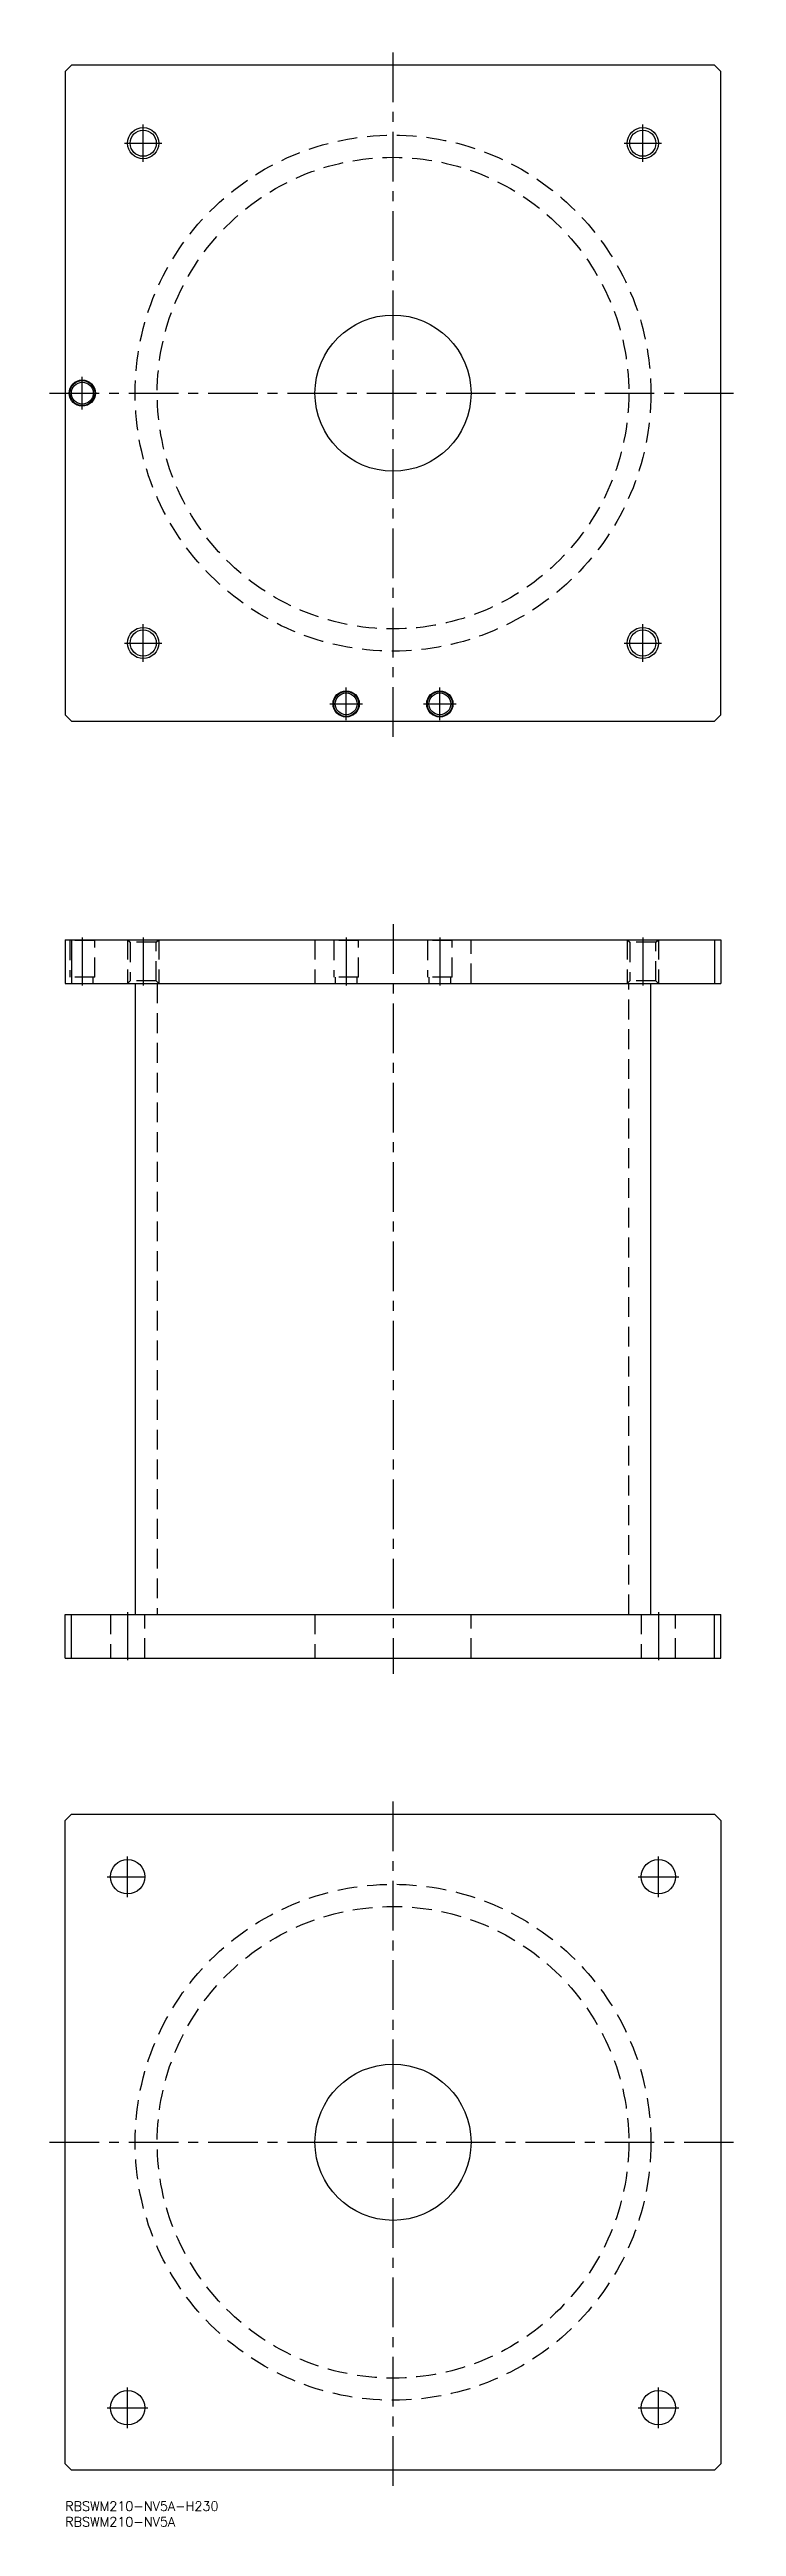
# Model space of a CAD drawing. Extents: x -5 to 215, y -8 to 785.
import ezdxf

# ---------------------------------------------------------------- set-up
doc = ezdxf.new("R2010")
doc.units = 0
doc.header["$LTSCALE"] = 0.5
doc.linetypes.add('CENTER', pattern=[50.8, 31.75, -6.35, 6.35, -6.35])
doc.linetypes.add('DASHED', pattern=[19.05, 12.7, -6.35])
for name, color, linetype in [('MSM_CENTER', 1, 'CENTER'), ('MSM_CONTINUOUS', 7, 'CONTINUOUS'), ('MSM_DASHED', 4, 'DASHED'), ('MSM_NARROW', 5, 'CONTINUOUS'), ('MSM_PART_NUMBER', 7, 'CONTINUOUS')]:
    doc.layers.add(name, color=color, linetype=linetype)
doc.styles.get("Standard").update_dxf_attribs({"font": 'txt.shx', "height": 3, "bigfont": 'bigfont.shx'})

msp = doc.modelspace()

# ---------------------------------------------------------------- linework, layer by layer
at = {"layer": 'MSM_CENTER'}
for p, q in [((105, 565), (105, 785)), ((19, 755), (31, 755)), ((25, 749), (25, 761)), ((179, 755), (191, 755)), ((185, 749), (185, 761)), ((-5, 675), (215, 675)), ((5.5, 669.8), (5.5, 680.2)), ((19, 595), (31, 595)), ((25, 589), (25, 601)), ((179, 595), (191, 595)), ((185, 589), (185, 601)), ((90, 570.3), (90, 580.7)), ((120, 570.3), (120, 580.7)), ((84.8, 575.5), (95.2, 575.5)), ((114.8, 575.5), (125.2, 575.5)), ((5.5, 500.7), (5.5, 485.3)), ((25, 500.7), (25, 485.3)), ((90, 500.7), (90, 485.3)), ((105, 505), (105, 265)), ((120, 500.7), (120, 485.3)), ((185, 500.7), (185, 485.3)), ((20, 284.7), (20, 269.3)), ((190, 284.7), (190, 269.3)), ((105, 5), (105, 225)), ((20, 193.5), (20, 206.5)), ((190, 193.5), (190, 206.5)), ((13.5, 200), (25.775, 200)), ((183.5, 200), (196.5, 200)), ((-5, 115), (215, 115)), ((20, 23.5), (20, 36.5)), ((190, 23.5), (190, 36.5)), ((13.5, 30), (26.5, 30)), ((183.5, 30), (196.5, 30))]:
    msp.add_line(p, q, dxfattribs=at)
at = {"layer": 'MSM_CONTINUOUS'}
for p, q in [((2, 780), (0, 778)), ((0, 778), (0, 572)), ((208, 780), (2, 780)), ((210, 778), (208, 780)), ((210, 572), (210, 778)), ((0, 572), (2, 570)), ((208, 570), (210, 572)), ((2, 570), (208, 570)), ((0, 500), (210, 500)), ((0, 500), (0, 486)), ((2, 500), (2, 486)), ((208, 500), (208, 486)), ((210, 500), (210, 486)), ((0, 486), (210, 486)), ((22.4, 486), (22.4, 284)), ((187.6, 284), (187.6, 486)), ((0, 270), (0, 284)), ((0, 284), (210, 284)), ((2, 270), (2, 284)), ((208, 270), (208, 284)), ((210, 270), (210, 284)), ((0, 270), (210, 270)), ((0, 218), (2, 220)), ((0, 12), (0, 218)), ((2, 220), (208, 220)), ((208, 220), (210, 218)), ((210, 218), (210, 12)), ((2, 10), (0, 12)), ((208, 10), (2, 10)), ((210, 12), (208, 10))]:
    msp.add_line(p, q, dxfattribs=at)
for centre, radius in [((25, 755), 4.188), ((185, 755), 4.188), ((105, 675), 25), ((5.5, 675), 4.2), ((5.5, 675), 4), ((5.5, 675), 3.5), ((25, 595), 4.188), ((185, 595), 4.188), ((90, 575.5), 4.2), ((90, 575.5), 4), ((90, 575.5), 3.5), ((120, 575.5), 4.2), ((120, 575.5), 4), ((120, 575.5), 3.5), ((20, 200), 5.5), ((190, 200), 5.5), ((105, 115), 25), ((20, 30), 5.5), ((190, 30), 5.5)]:
    msp.add_circle(centre, radius, dxfattribs=at)
at = {"layer": 'MSM_DASHED'}
for p, q in [((1.3, 500), (1.5, 499.8)), ((1.5, 499.8), (1.5, 488)), ((9.5, 499.8), (1.5, 499.8)), ((9.5, 499.8), (9.7, 500)), ((9.5, 488), (9.5, 499.8)), ((20, 500), (20.812, 499.188)), ((20, 500), (20, 486)), ((29.188, 499.188), (30, 500)), ((30, 500), (30, 486)), ((80, 500), (80, 486)), ((85.8, 500), (86, 499.8)), ((86, 499.8), (86, 488)), ((94, 499.8), (86, 499.8)), ((94, 499.8), (94.2, 500)), ((94, 488), (94, 499.8)), ((115.8, 500), (116, 499.8)), ((116, 499.8), (116, 488)), ((124, 499.8), (116, 499.8)), ((124, 499.8), (124.2, 500)), ((124, 488), (124, 499.8)), ((130, 486), (130, 500)), ((180, 500), (180.812, 499.188)), ((180, 500), (180, 486)), ((189.188, 499.188), (190, 500)), ((190, 500), (190, 486)), ((20.812, 499.188), (20.812, 486.812)), ((29.188, 499.188), (20.812, 499.188)), ((29.188, 486.812), (29.188, 499.188)), ((180.812, 499.188), (180.812, 486.812)), ((189.188, 499.188), (180.812, 499.188)), ((189.188, 486.812), (189.188, 499.188)), ((9.5, 488), (1.5, 488)), ((9, 486), (9, 488)), ((20.812, 486.812), (20, 486)), ((29.188, 486.812), (20.812, 486.812)), ((30, 486), (29.188, 486.812)), ((29.5, 486), (29.5, 284)), ((94, 488), (86, 488)), ((86.5, 488), (86.5, 486)), ((93.5, 486), (93.5, 488)), ((124, 488), (116, 488)), ((116.5, 488), (116.5, 486)), ((123.5, 486), (123.5, 488)), ((180.812, 486.812), (180, 486)), ((180.5, 284), (180.5, 486)), ((189.188, 486.812), (180.812, 486.812)), ((190, 486), (189.188, 486.812)), ((14.5, 284), (14.5, 270)), ((25.5, 270), (25.5, 284)), ((80, 284), (80, 270)), ((130, 270), (130, 284)), ((184.5, 284), (184.5, 270)), ((195.5, 270), (195.5, 284))]:
    msp.add_line(p, q, dxfattribs=at)
for centre, radius in [((105, 675), 82.6), ((105, 675), 75.5), ((105, 115), 82.6), ((105, 115), 75.5)]:
    msp.add_circle(centre, radius, dxfattribs=at)
at = {"layer": 'MSM_NARROW'}
for centre in [(25, 755), (185, 755), (25, 595), (185, 595)]:
    msp.add_circle(centre, 5, dxfattribs=at)

# ---------------------------------------------------------------- texts
at = {"layer": 'MSM_PART_NUMBER'}
for s, p in [('RBSWM210-NV5A-H230', (0, -3)), ('RBSWM210-NV5A', (0, -8))]:
    msp.add_text(s, height=3, dxfattribs=at).set_placement(p)

doc.saveas('drawing.dxf')
